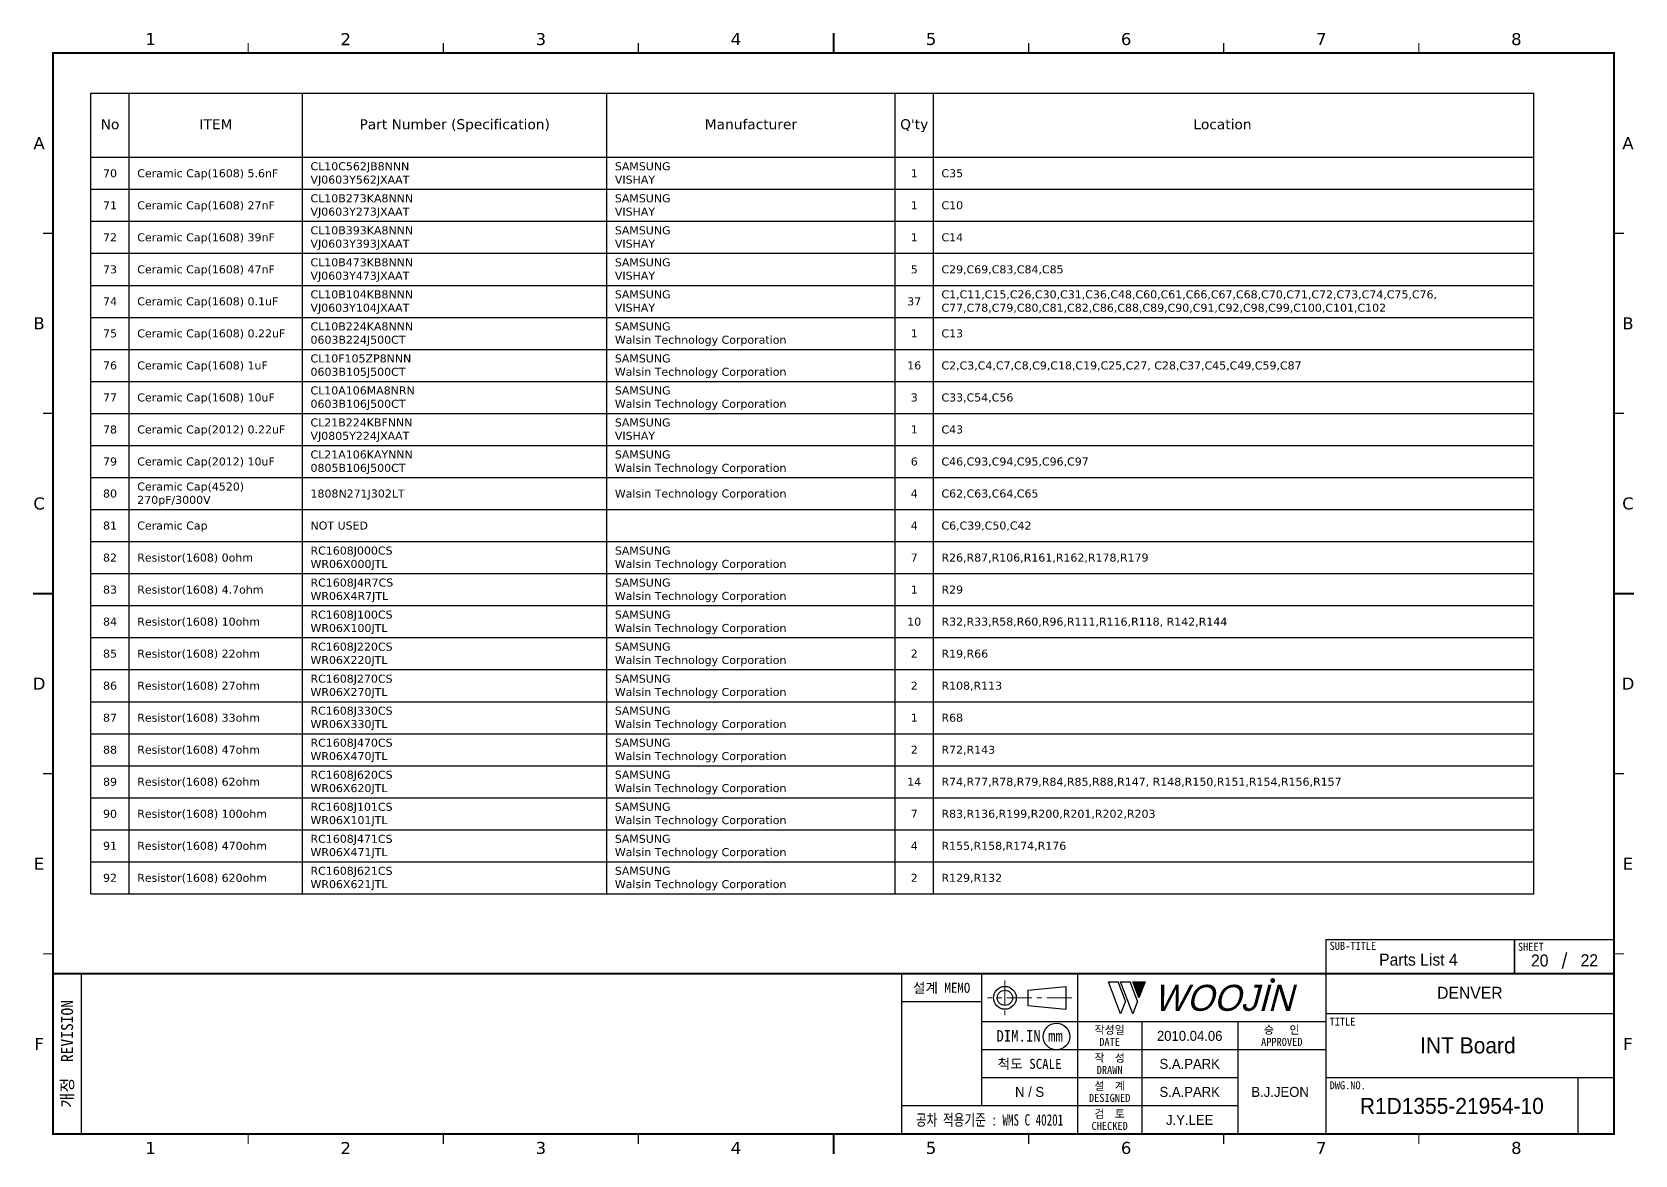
# Model space of a CAD drawing. Extents: x -695 to 953, y -753 to 181.
# Drawn here: x 24.3 to 424.8, y -753.5 to -473 of the extents above; entities that cross this region are included whole.
import ezdxf
from ezdxf.enums import TextEntityAlignment as Align

# ---------------------------------------------------------------- set-up
doc = ezdxf.new("R2010")
doc.units = 0
doc.header["$LTSCALE"] = 5
doc.header["$MEASUREMENT"] = 0
doc.linetypes.add('CENTER', pattern=[2, 1.25, -0.25, 0.25, -0.25])
doc.layers.get('0').update_dxf_attribs({"linetype": 'CONTINUOUS', "lineweight": 25})
doc.layers.add('2', color=2, linetype='CENTER', lineweight=13)
doc.layers.add('4', color=4, linetype='CONTINUOUS', lineweight=18)
for name, color, linetype in [('SHEET', 3, 'CONTINUOUS'), ('문자', 4, 'CONTINUOUS'), ('테두리', 3, 'CONTINUOUS')]:
    doc.layers.add(name, color=color, linetype=linetype)
doc.styles.add('MARK', font='ARLRDBD.TTF')
doc.styles.get("Standard").update_dxf_attribs({"font": 'verdana.ttf'})
doc.styles.add('굴림', font='')
doc.styles.add('굴림체', font='')
doc.styles.get('굴림').set_extended_font_data('Gulim')
doc.styles.get('굴림체').set_extended_font_data('GulimChe')

# ---------------------------------------------------------------- blocks, each defined once
blk = doc.blocks.new('B')
at = {"layer": '문자'}
blk.add_hatch(color=256, dxfattribs=at).paths.add_polyline_path([(13.79, 10), (15.31, 6), (16.84, 10)])
at = {"color": 4, "const_width": 0.6}
blk.add_lwpolyline([(48.46, 10.32, 1), (49.06, 10.32, 1)], format="xyb", close=True, dxfattribs=at)
at = {"layer": '문자'}
for p, q in [((10.73, 2), (7.68, 10)), ((7.68, 10), (10.09, 10)), ((11.94, 5.16), (10.09, 10)), ((10.73, 10), (13.15, 10)), ((13.79, 2), (10.73, 10)), ((14.99, 5.16), (13.15, 10)), ((13.79, 10), (16.84, 10)), ((15.31, 6), (13.79, 10)), ((16.84, 10), (15.31, 6)), ((11.94, 5.16), (10.73, 2)), ((14.99, 5.16), (13.79, 2))]:
    blk.add_line(p, q, dxfattribs=at)
at = {"layer": '문자', "style": 'MARK', "oblique": 15}
blk.add_text('WOOJIN', height=6.5, dxfattribs=at).set_placement((36.4, 6), align=Align.MIDDLE_CENTER)
blk = doc.blocks.new('C')
blk.add_line((15, 285), (15, 285))
at = {"layer": '2'}
for p, q in [((252.83, 53.35), (252.83, 44.65)), ((269.53, 49), (248.48, 49))]:
    blk.add_line(p, q, dxfattribs=at)
at = {"layer": 'SHEET'}
for p, q in [((393.14, 60.3), (392.07, 56.28)), ((22, 55), (22, 15)), ((227, 55), (227, 15)), ((247, 55), (247, 22)), ((271, 55), (271, 15)), ((271, 55), (271, 15)), ((333, 55), (333, 15)), ((247, 48), (227, 48)), ((405, 45), (333, 45)), ((333, 43), (247, 43)), ((287, 43), (287, 15)), ((311, 43), (311, 15)), ((333, 36), (247, 36)), ((311, 29), (247, 29)), ((405, 29), (333, 29)), ((396, 29), (396, 15)), ((311, 22), (227, 22))]:
    blk.add_line(p, q, dxfattribs=at)
at = {"layer": 'SHEET', "color": 4}
for p, q in [((258.53, 50.9), (268.03, 51.85)), ((258.53, 50.9), (258.53, 47.1)), ((268.03, 51.85), (268.03, 46.15)), ((258.53, 47.1), (268.03, 46.15))]:
    blk.add_line(p, q, dxfattribs=at)
at = {"layer": 'SHEET'}
for points in [[(333, 55), (380.19, 55), (380.19, 63.49), (333, 63.49)], [(380.19, 55), (405, 55), (405, 63.49), (380.19, 63.49)]]:
    blk.add_lwpolyline(points, close=True, dxfattribs=at)
at = {"layer": 'SHEET', "color": 4}
for radius in [2.85, 1.9]:
    blk.add_circle((252.83, 49), radius, dxfattribs=at)
at = {"layer": 'SHEET'}
blk.add_circle((265.7, 39.32), 3.32, dxfattribs=at)
at = {"layer": '테두리'}
blk.add_line((405, 285), (405, 15), dxfattribs=at)
for points, const_width in [([(210, 290), (210, 285)], 0.5), ([(15, 285), (15, 15), (405, 15), (405, 285), (15, 285)], 0.5), ([(63.75, 287.5), (63.75, 285)], 0.3), ([(112.5, 287.5), (112.5, 285)], 0.3), ([(161.25, 287.5), (161.25, 285)], 0.3), ([(258.75, 287.5), (258.75, 285)], 0.3), ([(307.5, 287.5), (307.5, 285)], 0.3), ([(356.25, 287.5), (356.25, 285)], 0.3), ([(12.5, 240), (15, 240)], 0.3), ([(407.5, 240), (405, 240)], 0.3), ([(12.5, 195), (15, 195)], 0.3), ([(407.5, 195), (405, 195)], 0.3), ([(10, 150), (15, 150)], 0.5), ([(410, 150), (405, 150)], 0.5), ([(12.5, 105), (15, 105)], 0.3), ([(407.5, 105), (405, 105)], 0.3), ([(12.5, 60), (15, 60)], 0.3), ([(407.5, 60), (405, 60)], 0.3), ([(15, 55), (405, 55)], 0.5), ([(63.75, 12.5), (63.75, 15)], 0.3), ([(112.5, 12.5), (112.5, 15)], 0.3), ([(161.25, 12.5), (161.25, 15)], 0.3), ([(210, 10), (210, 15)], 0.5), ([(258.75, 12.5), (258.75, 15)], 0.3), ([(307.5, 12.5), (307.5, 15)], 0.3), ([(356.25, 12.5), (356.25, 15)], 0.3)]:
    blk.add_lwpolyline(points, dxfattribs=dict(at, const_width=const_width))
blk.add_blockref('B', (271, 43))
at = {"layer": '문자'}
for s, p in [('1', (39.38, 288.5)), ('2', (88.12, 288.5)), ('3', (136.88, 288.5)), ('4', (185.62, 288.5)), ('5', (234.38, 288.5)), ('6', (283.12, 288.5)), ('7', (331.88, 288.5)), ('8', (380.62, 288.5)), ('A', (11.5, 262.5)), ('A', (408.5, 262.5)), ('B', (11.5, 217.5)), ('B', (408.5, 217.5)), ('C', (11.5, 172.5)), ('C', (408.5, 172.5)), ('D', (11.5, 127.5)), ('D', (408.5, 127.5)), ('E', (11.5, 82.5)), ('E', (408.5, 82.5)), ('F', (11.5, 37.5)), ('F', (408.5, 37.5)), ('1', (39.38, 11.5)), ('2', (88.12, 11.5)), ('3', (136.88, 11.5)), ('4', (185.62, 11.5)), ('5', (234.38, 11.5)), ('6', (283.12, 11.5)), ('7', (331.88, 11.5)), ('8', (380.62, 11.5))]:
    blk.add_text(s, height=3, dxfattribs=at).set_placement(p, align=Align.MIDDLE)
at = {"layer": '문자', "style": '굴림체'}
for s, height, p in [('SUB-TITLE', 2, (339.77, 61.98)), ('SHEET', 2, (384.24, 61.74)), ('설계 MEMO', 2.5, (237, 51.5)), ('DIM.IN mm', 2.85, (259, 39.5)), ('작성일', 2, (279, 41)), ('승   인', 2, (322, 41)), ('DATE', 2, (279, 38)), ('APPROVED', 2, (322, 38)), ('척도 SCALE', 2.5, (259, 32.5)), ('작  성', 2, (279, 34)), ('설  계', 2, (279, 27)), ('DRAWN', 2, (279, 31)), ('DESIGNED', 2, (279, 24)), ('검  토', 2, (279, 20)), ('CHECKED', 2, (279, 17))]:
    blk.add_text(s, height=height, dxfattribs=at).set_placement(p, align=Align.MIDDLE_CENTER)
blk.add_text('개정  REVISION', height=3, rotation=90, dxfattribs=at).set_placement((18.5, 35), align=Align.MIDDLE_CENTER)
for s, p in [('TITLE', (333.95, 42.05)), ('DWG.NO.', (333.95, 26.15))]:
    blk.add_text(s, height=2, dxfattribs=at).set_placement(p)
at = {"layer": '문자', "style": '굴림체', "width": 0.75}
blk.add_text('공차 적용기준 : WMS C 40201', height=2.85, dxfattribs=at).set_placement((249, 18.5), align=Align.MIDDLE_CENTER)

msp = doc.modelspace()

# ---------------------------------------------------------------- linework, layer by layer
for p, q in [((39, -488.27), (399.54, -488.27)), ((39, -688.27), (39, -488.27)), ((39, -488.27), (399.54, -488.27)), ((48.6, -688.27), (48.6, -488.27)), ((91.89, -688.27), (91.89, -488.27)), ((167.94, -688.27), (167.94, -488.27)), ((239.94, -688.27), (239.94, -488.27)), ((249.54, -688.27), (249.54, -488.27)), ((399.54, -688.27), (399.54, -488.27)), ((39, -504.27), (399.54, -504.27)), ((39, -512.27), (399.54, -512.27)), ((39, -520.27), (399.54, -520.27)), ((39, -528.27), (399.54, -528.27)), ((39, -536.27), (399.54, -536.27)), ((39, -544.27), (399.54, -544.27)), ((39, -552.27), (399.54, -552.27)), ((39, -560.27), (399.54, -560.27)), ((39, -568.27), (399.54, -568.27)), ((39, -576.27), (399.54, -576.27)), ((39, -584.27), (399.54, -584.27)), ((39, -592.27), (399.54, -592.27)), ((39, -600.27), (399.54, -600.27)), ((39, -608.27), (399.54, -608.27)), ((39, -616.27), (399.54, -616.27)), ((39, -624.27), (399.54, -624.27)), ((39, -632.27), (399.54, -632.27)), ((39, -640.27), (399.54, -640.27)), ((39, -648.27), (399.54, -648.27)), ((39, -656.27), (399.54, -656.27)), ((39, -664.27), (399.54, -664.27)), ((39, -672.27), (399.54, -672.27)), ((39, -680.27), (399.54, -680.27)), ((39, -688.27), (399.54, -688.27))]:
    msp.add_line(p, q)

# ---------------------------------------------------------------- block references
msp.add_blockref('C', (14.57, -763.25))

# ---------------------------------------------------------------- texts
for s, height, p in [('No', 2.5, (43.8, -497.27)), ('ITEM', 2.5, (70.25, -497.27)), ('Part Number^J(Specification)', 2.5, (129.92, -497.27)), ('Manufacturer', 2.5, (203.94, -497.27)), ("Q'ty", 2.5, (244.74, -497.27)), ('Location', 2.5, (321.75, -497.27)), ('70', 2, (43.8, -509.27)), ('1', 2, (244.74, -509.27)), ('71', 2, (43.8, -517.27)), ('1', 2, (244.74, -517.27)), ('72', 2, (43.8, -525.27)), ('1', 2, (244.74, -525.27)), ('73', 2, (43.8, -533.27)), ('5', 2, (244.74, -533.27)), ('74', 2, (43.8, -541.27)), ('37', 2, (244.74, -541.27)), ('75', 2, (43.8, -549.27)), ('1', 2, (244.74, -549.27)), ('76', 2, (43.8, -557.27)), ('16', 2, (244.74, -557.27)), ('77', 2, (43.8, -565.27)), ('3', 2, (244.74, -565.27)), ('78', 2, (43.8, -573.27)), ('1', 2, (244.74, -573.27)), ('79', 2, (43.8, -581.27)), ('6', 2, (244.74, -581.27)), ('80', 2, (43.8, -589.27)), ('4', 2, (244.74, -589.27)), ('81', 2, (43.8, -597.27)), ('4', 2, (244.74, -597.27)), ('82', 2, (43.8, -605.27)), ('7', 2, (244.74, -605.27)), ('83', 2, (43.8, -613.27)), ('1', 2, (244.74, -613.27)), ('84', 2, (43.8, -621.27)), ('10', 2, (244.74, -621.27)), ('85', 2, (43.8, -629.27)), ('2', 2, (244.74, -629.27)), ('86', 2, (43.8, -637.27)), ('2', 2, (244.74, -637.27)), ('87', 2, (43.8, -645.27)), ('1', 2, (244.74, -645.27)), ('88', 2, (43.8, -653.27)), ('2', 2, (244.74, -653.27)), ('89', 2, (43.8, -661.27)), ('14', 2, (244.74, -661.27)), ('90', 2, (43.8, -669.27)), ('7', 2, (244.74, -669.27)), ('91', 2, (43.8, -677.27)), ('4', 2, (244.74, -677.27)), ('92', 2, (43.8, -685.27)), ('2', 2, (244.74, -685.27))]:
    msp.add_text(s, height=height).set_placement(p, align=Align.CENTER)
for s, p in [('Ceramic Cap(1608)^J5.6nF', (50.6, -509.27)), ('C35', (251.54, -509.27)), ('Ceramic Cap(1608)^J27nF', (50.6, -517.27)), ('C10', (251.54, -517.27)), ('Ceramic Cap(1608)^J39nF', (50.6, -525.27)), ('C14', (251.54, -525.27)), ('Ceramic Cap(1608)^J47nF', (50.6, -533.27)), ('C29,C69,C83,C84,C85', (251.54, -533.27)), ('Ceramic Cap(1608)^J0.1uF', (50.6, -541.27)), ('Ceramic Cap(1608)^J0.22uF', (50.6, -549.27)), ('C13', (251.54, -549.27)), ('Ceramic Cap(1608)^J1uF', (50.6, -557.27)), ('C2,C3,C4,C7,C8,C9,C18,C19,C25,C27,^JC28,C37,C45,C49,C59,C87', (251.54, -557.27)), ('Ceramic Cap(1608)^J10uF', (50.6, -565.27)), ('C33,C54,C56', (251.54, -565.27)), ('Ceramic Cap(2012)^J0.22uF', (50.6, -573.27)), ('C43', (251.54, -573.27)), ('Ceramic Cap(2012)^J10uF', (50.6, -581.27)), ('C46,C93,C94,C95,C96,C97', (251.54, -581.27)), ('1808N271J302LT', (93.89, -589.27)), ('Walsin Technology Corporation', (169.94, -589.27)), ('C62,C63,C64,C65', (251.54, -589.27)), ('Ceramic Cap', (50.6, -597.27)), ('NOT USED', (93.89, -597.27)), ('C6,C39,C50,C42', (251.54, -597.27)), ('Resistor(1608)^J0ohm', (50.6, -605.27)), ('R26,R87,R106,R161,R162,R178,R179', (251.54, -605.27)), ('Resistor(1608)^J4.7ohm', (50.6, -613.27)), ('R29', (251.54, -613.27)), ('Resistor(1608)^J10ohm', (50.6, -621.27)), ('R32,R33,R58,R60,R96,R111,R116,R118,^JR142,R144', (251.54, -621.27)), ('Resistor(1608)^J22ohm', (50.6, -629.27)), ('R19,R66', (251.54, -629.27)), ('Resistor(1608)^J27ohm', (50.6, -637.27)), ('R108,R113', (251.54, -637.27)), ('Resistor(1608)^J33ohm', (50.6, -645.27)), ('R68', (251.54, -645.27)), ('Resistor(1608)^J47ohm', (50.6, -653.27)), ('R72,R143', (251.54, -653.27)), ('Resistor(1608)^J62ohm', (50.6, -661.27)), ('R74,R77,R78,R79,R84,R85,R88,R147,^JR148,R150,R151,R154,R156,R157', (251.54, -661.27)), ('Resistor(1608)^J100ohm', (50.6, -669.27)), ('R83,R136,R199,R200,R201,R202,R203', (251.54, -669.27)), ('Resistor(1608)^J470ohm', (50.6, -677.27)), ('R155,R158,R174,R176', (251.54, -677.27)), ('Resistor(1608)^J620ohm', (50.6, -685.27)), ('R129,R132', (251.54, -685.27))]:
    msp.add_text(s, height=2).set_placement(p)
at = {"color": 4, "style": '굴림'}
for s, p in [('2010.04.06', (313.57, -723.75)), ('S.A.PARK', (313.57, -730.75)), ('S.A.PARK', (313.57, -737.75)), ('B.J.JEON', (336.16, -737.75)), ('J.Y.LEE', (313.57, -744.75))]:
    msp.add_text(s, height=2.5, dxfattribs=at).set_placement(p, align=Align.MIDDLE_CENTER)
at = {"char_height": 2, "attachment_point": 1}
for s, insert, width in [('CL10C562JB8NNN^JVJ0603Y562JXAAT', (93.89, -505.52), 53.4936), ('SAMSUNG^JVISHAY', (169.94, -505.52), 27.3768), ('CL10B273KA8NNN^JVJ0603Y273JXAAT', (93.89, -513.52), 54.1088), ('SAMSUNG^JVISHAY', (169.94, -513.52), 27.3768), ('CL10B393KA8NNN^JVJ0603Y393JXAAT', (93.89, -521.52), 54.1088), ('SAMSUNG^JVISHAY', (169.94, -521.52), 27.3768), ('CL10B473KB8NNN^JVJ0603Y473JXAAT', (93.89, -529.52), 54.1142), ('SAMSUNG^JVISHAY', (169.94, -529.52), 27.3768), ('CL10B104KB8NNN^JVJ0603Y104JXAAT', (93.89, -537.52), 54.1142), ('SAMSUNG^JVISHAY', (169.94, -537.52), 27.3768), ('C1,C11,C15,C26,C30,C31,C36,C48,C60,C61,C66,C67,C68,C70,C71,C72,C73,C74,C75,C76,\\PC77,C78,C79,C80,C81,C82,C86,C88,C89,C90,C91,C92,C98,C99,C100,C101,C102', (251.54, -537.52), 242.4862), ('CL10B224KA8NNN^J0603B224J500CT', (93.89, -545.52), 52.6931), ('SAMSUNG^JWalsin Technology Corporation', (169.94, -545.52), 59.4856), ('CL10F105ZP8NNN^J0603B105J500CT', (93.89, -553.52), 52.1451), ('SAMSUNG^JWalsin Technology Corporation', (169.94, -553.52), 59.4856), ('CL10A106MA8NRN^J0603B106J500CT', (93.89, -561.52), 52.955), ('SAMSUNG^JWalsin Technology Corporation', (169.94, -561.52), 59.4856), ('CL21B224KBFNNN^JVJ0805Y224JXAAT', (93.89, -569.52), 53.9463), ('SAMSUNG^JVISHAY', (169.94, -569.52), 27.3768), ('CL21A106KAYNNN^J0805B106J500CT', (93.89, -577.52), 52.6313), ('SAMSUNG^JWalsin Technology Corporation', (169.94, -577.52), 59.4856), ('Ceramic Cap(4520)^J270pF/3000V', (50.6, -585.52), 48.2901), ('RC1608J000CS^JWR06X000JTL', (93.89, -601.52), 43.5299), ('SAMSUNG^JWalsin Technology Corporation', (169.94, -601.52), 59.4856), ('RC1608J4R7CS^JWR06X4R7JTL', (93.89, -609.52), 43.8576), ('SAMSUNG^JWalsin Technology Corporation', (169.94, -609.52), 59.4856), ('RC1608J100CS^JWR06X100JTL', (93.89, -617.52), 43.5299), ('SAMSUNG^JWalsin Technology Corporation', (169.94, -617.52), 59.4856), ('RC1608J220CS^JWR06X220JTL', (93.89, -625.52), 43.5299), ('SAMSUNG^JWalsin Technology Corporation', (169.94, -625.52), 59.4856), ('RC1608J270CS^JWR06X270JTL', (93.89, -633.52), 43.5299), ('SAMSUNG^JWalsin Technology Corporation', (169.94, -633.52), 59.4856), ('RC1608J330CS^JWR06X330JTL', (93.89, -641.52), 43.5299), ('SAMSUNG^JWalsin Technology Corporation', (169.94, -641.52), 59.4856), ('RC1608J470CS^JWR06X470JTL', (93.89, -649.52), 43.5299), ('SAMSUNG^JWalsin Technology Corporation', (169.94, -649.52), 59.4856), ('RC1608J620CS^JWR06X620JTL', (93.89, -657.52), 43.5299), ('SAMSUNG^JWalsin Technology Corporation', (169.94, -657.52), 59.4856), ('RC1608J101CS^JWR06X101JTL', (93.89, -665.52), 43.5299), ('SAMSUNG^JWalsin Technology Corporation', (169.94, -665.52), 59.4856), ('RC1608J471CS^JWR06X471JTL', (93.89, -673.52), 43.5299), ('SAMSUNG^JWalsin Technology Corporation', (169.94, -673.52), 59.4856), ('RC1608J621CS^JWR06X621JTL', (93.89, -681.52), 43.5299), ('SAMSUNG^JWalsin Technology Corporation', (169.94, -681.52), 59.4856)]:
    msp.add_mtext(s, dxfattribs=dict(at, insert=insert, width=width))
at = {"layer": '4', "style": '굴림'}
for s, p in [('Parts List 4', (370.72, -704.71)), ('20', (401.03, -704.92)), ('22', (413.42, -704.86)), ('DENVER', (383.57, -713))]:
    msp.add_text(s, height=3, dxfattribs=at).set_placement(p, align=Align.MIDDLE_CENTER)
at = {"layer": '문자', "style": '굴림'}
for s, height, p in [('INT Board', 4, (383.09, -726.13)), ('N / S', 2.5, (273.57, -737.75)), ('R1D1355-21954-10', 4, (379.07, -741.25))]:
    msp.add_text(s, height=height, dxfattribs=at).set_placement(p, align=Align.MIDDLE_CENTER)

doc.saveas('drawing.dxf')
